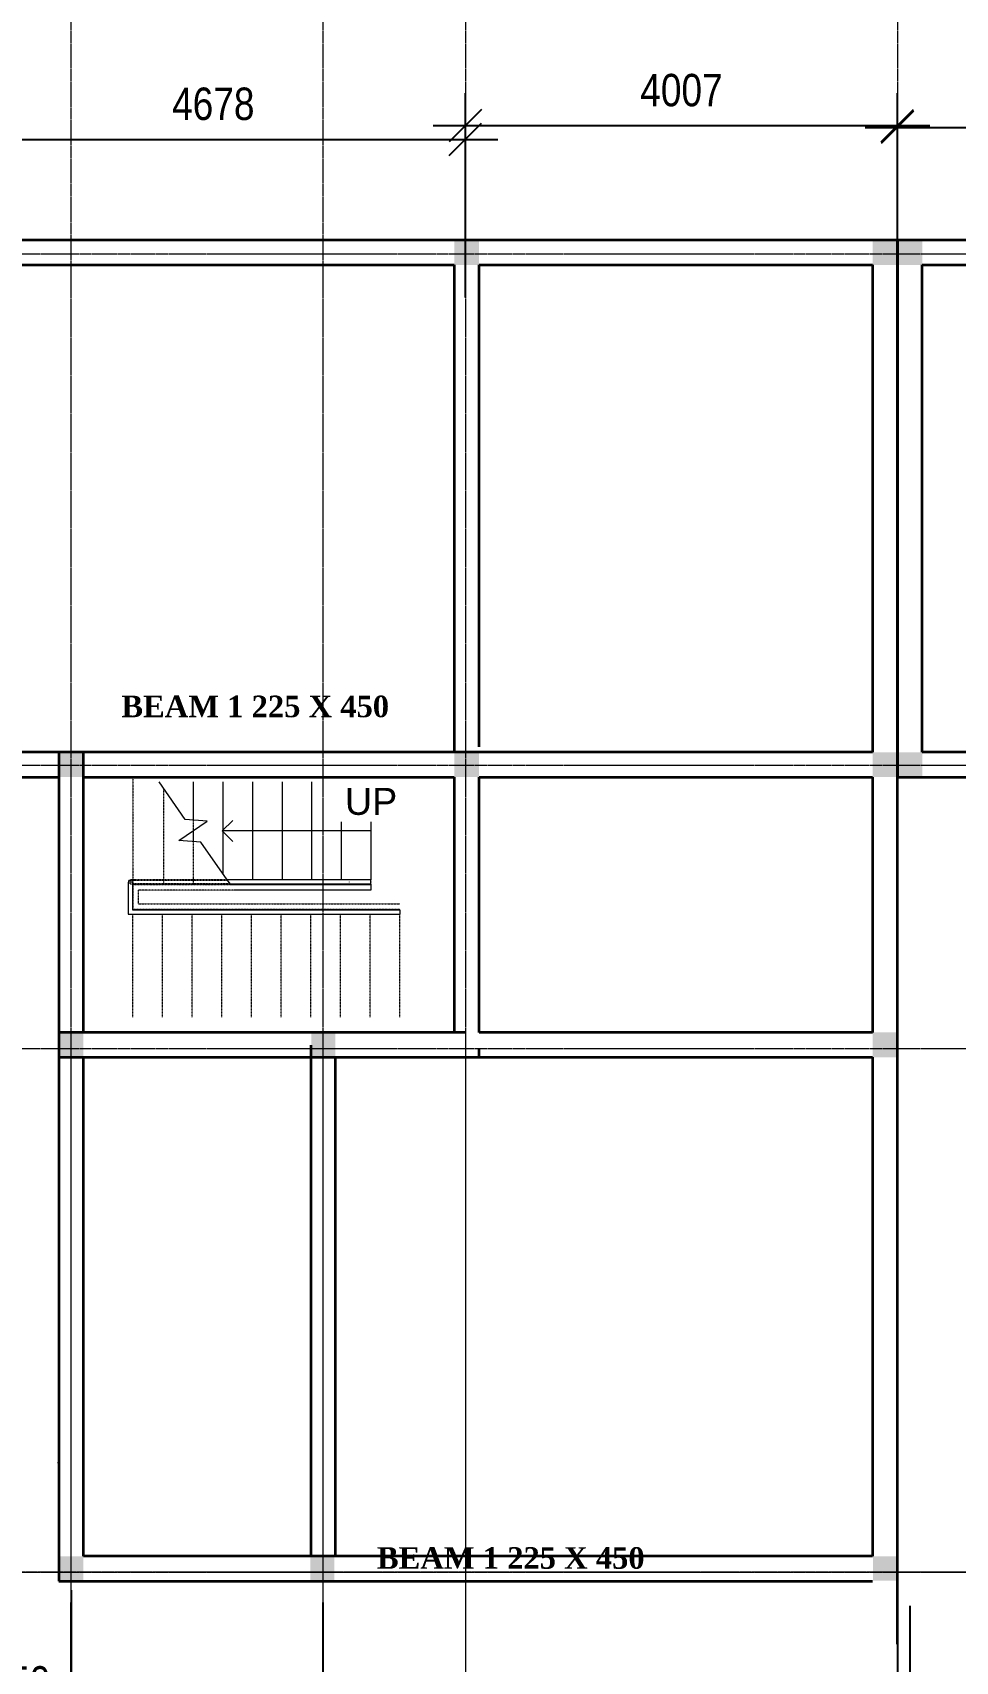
# Model space of a CAD drawing. Header units: inches. Extents: x 23 to 2032867, y 13 to 664695.
# Drawn here: x 697983 to 706543, y 14827 to 29937 of the extents above; entities that cross this region are included whole.
import ezdxf

# ---------------------------------------------------------------- set-up
doc = ezdxf.new("R2010")
doc.units = ezdxf.units.IN
doc.header["$MEASUREMENT"] = 0
for name, pattern in [('Dash', [6, 3, -3]), ('Grid Line', [22.225, 12.7, -3.175, 3.175, -3.175]), ('Overhead', [3.96875, 2.38125, -1.5875])]:
    doc.linetypes.add(name, pattern=pattern)
for name, color, linetype, lineweight in [('A-ANNO-DIMS', 211, 'Continuous', 9), ('A-AREA', 32, 'Dash', 9), ('A-FLOR', 192, 'Continuous', 9), ('A-FLOR-HRAL', 11, 'Continuous', 9), ('A-FLOR-HRAL-MBND', 5, 'Overhead', 9), ('A-WALL', 7, 'Continuous', 9), ('S-GRID', 1, 'Continuous', 9), ('S-STRS', 31, 'Continuous', 9), ('S-STRS-ANNO', 31, 'Continuous', 9), ('S-STRS-MBND', 31, 'Overhead', 9), ('S-STRS-TEXT', 31, 'Continuous', 9)]:
    doc.layers.add(name, color=color, linetype=linetype, lineweight=lineweight)
doc.styles.add('Arial', font='arial.ttf', dxfattribs={"height": 250})
doc.styles.get("Standard").update_dxf_attribs({"font": 'arial.ttf'})
doc.styles.add('Technic', font='technic_.ttf', dxfattribs={"height": 300})
doc.dimstyles.new('LP_-_3mm_Technic', dxfattribs={"dimscale": 304.8, "dimtxt": 398.500345, "dimasz": 0.984252, "dimexe": 0.984252, "dimexo": 0.656168, "dimgap": 0.574147, "dimtad": 1, "dimdec": 0, "dimzin": 0, "dimdsep": 46, "dimtxsty": 'Technic', "dimblk1": 'OBLIQUE', "dimblk2": 'OBLIQUE', "dimsah": 1, "dimcen": 0.09, "dimdle": 0.984252, "dimazin": 0, "dimtfac": 1, "dimtdec": 4, "dimtix": 1, "dimtmove": 0, "dimatfit": 3, "dimfxl": 1, "dimtvp": 1, "dimtfill": 1, "dimtolj": 1, "dimtzin": 0, "dimarcsym": 2})

# ---------------------------------------------------------------- blocks, each defined once
blk = doc.blocks.new('_Oblique')
at = {"color": 0, "linetype": 'ByBlock', "lineweight": -2}
blk.add_line((-0.5, -0.5), (0.5, 0.5), dxfattribs=at)
blk = doc.blocks.new('*D371')
at = {"layer": 'A-ANNO-DIMS', "color": 0, "lineweight": -2, "transparency": 16777216}
for p, q in [((697190, 15486), (697190, 14001)), ((698340, 15487), (698340, 14001)), ((696890, 14301), (698640, 14301))]:
    blk.add_line(p, q, dxfattribs=at)
at = {"layer": 'Defpoints', "color": 0, "transparency": 16777216}
for p in [(697190, 15686), (698340, 15687), (698340, 14301)]:
    blk.add_point(p, dxfattribs=at)
at = {"layer": 'A-ANNO-DIMS', "color": 0, "lineweight": -2, "transparency": 16777216, "xscale": 299.9999841142121, "yscale": 299.9999841142121, "zscale": 299.9999841142121, "rotation": 180}
blk.add_blockref('_Oblique', (697190, 14301), dxfattribs=at)
at = {"layer": 'A-ANNO-DIMS', "color": 0, "lineweight": -2, "transparency": 16777216, "xscale": 299.9999841142121, "yscale": 299.9999841142121, "zscale": 299.9999841142121}
blk.add_blockref('_Oblique', (698340, 14301), dxfattribs=at)
at = {"layer": 'A-ANNO-DIMS', "color": 0, "transparency": 16777216, "insert": (697765, 14630), "char_height": 300, "attachment_point": 5, "style": 'Technic', "bg_fill": 3, "box_fill_scale": 1.25, "bg_fill_color": 256, "bg_fill_true_color": 13158600, "bg_fill_transparency": 0}
blk.add_mtext('\\A1;1150', dxfattribs=at)
blk = doc.blocks.new('*D353')
at = {"layer": 'A-ANNO-DIMS', "color": 0, "lineweight": -2, "transparency": 16777216}
for p, q in [((688750, 28211), (688750, 30778)), ((723364, 28211), (723364, 30778)), ((688450, 30478), (723664, 30478))]:
    blk.add_line(p, q, dxfattribs=at)
at = {"layer": 'Defpoints', "color": 0, "transparency": 16777216}
for p in [(723364, 30478), (688750, 28011), (723364, 28011)]:
    blk.add_point(p, dxfattribs=at)
at = {"layer": 'A-ANNO-DIMS', "color": 0, "lineweight": -2, "transparency": 16777216, "xscale": 299.9999841142121, "yscale": 299.9999841142121, "zscale": 299.9999841142121, "rotation": 180}
blk.add_blockref('_Oblique', (688750, 30478), dxfattribs=at)
at = {"layer": 'A-ANNO-DIMS', "color": 0, "lineweight": -2, "transparency": 16777216, "xscale": 299.9999841142121, "yscale": 299.9999841142121, "zscale": 299.9999841142121}
blk.add_blockref('_Oblique', (723364, 30478), dxfattribs=at)
at = {"layer": 'A-ANNO-DIMS', "color": 0, "transparency": 16777216, "insert": (704354, 30809), "char_height": 300, "attachment_point": 5, "style": 'Technic', "bg_fill": 3, "box_fill_scale": 1.25, "bg_fill_color": 256, "bg_fill_true_color": 13158600, "bg_fill_transparency": 0}
blk.add_mtext('\\A1;34614', dxfattribs=at)
blk = doc.blocks.new('Railing - Railing-258497-Level 1')
at = {"layer": 'A-FLOR-HRAL-MBND'}
for p, q in [((-4032, 2419), (-4032, 2404)), ((-3992, 2419), (-4032, 2419)), ((-4032, 2419), (-4032, 2404)), ((-3992, 2419), (-4032, 2419)), ((-4032, 2419), (-4032, 2404)), ((-3992, 2419), (-4032, 2419)), ((-4032, 2419), (-4032, 2404)), ((-3992, 2419), (-4032, 2419)), ((-4032, 2419), (-4032, 2404)), ((-3992, 2419), (-4032, 2419)), ((-4032, 2419), (-4032, 2404)), ((-3992, 2419), (-4032, 2419)), ((-3115, 2419), (-3992, 2419)), ((-3115, 2419), (-3992, 2419)), ((-3115, 2419), (-3992, 2419)), ((-3115, 2419), (-3992, 2419)), ((-3115, 2419), (-3992, 2419)), ((-3115, 2419), (-3992, 2419)), ((-3095, 2389), (-3997, 2389)), ((-3095, 2389), (-3997, 2389)), ((-3095, 2389), (-3997, 2389)), ((-3095, 2389), (-3997, 2389)), ((-3095, 2389), (-3997, 2389)), ((-3095, 2389), (-3997, 2389))]:
    blk.add_line(p, q, dxfattribs=at)
blk = doc.blocks.new('Top Rail Type - Top Rail_Internal_-258609-Level 1')
at = {"layer": 'A-FLOR-HRAL'}
for p, q in [((-1784, 2424), (-2021, 2424)), ((-2021, 2384), (-1784, 2384)), ((-1984, 2402), (-1984, 2406))]:
    blk.add_line(p, q, dxfattribs=at)
at = {"layer": 'A-FLOR-HRAL', "flags": 128}
blk.add_lwpolyline([(-1784, 2406), (-1784, 2404), (-1784, 2402)], dxfattribs=at)
blk = doc.blocks.new('Top Rail Type - Top Rail_Internal_-V2-Level 1')
at = {"layer": 'A-FLOR-HRAL', "linetype": 'Overhead'}
for p, q in [((-4017, 2384), (-4017, 2424)), ((-3119, 2424), (-4017, 2424)), ((-3091, 2384), (-4017, 2384))]:
    blk.add_line(p, q, dxfattribs=at)
at = {"layer": 'A-FLOR-HRAL'}
for p, q in [((-3119, 2424), (-3091, 2384)), ((-1784, 2424), (-3119, 2424)), ((-1784, 2384), (-1784, 2424)), ((-3997, 2404), (-4037, 2404)), ((-4037, 2404), (-4037, 2106)), ((-3997, 2404), (-3997, 2146)), ((-1784, 2384), (-3091, 2384)), ((-3997, 2146), (-1517, 2146)), ((-1517, 2146), (-1517, 2106)), ((-4037, 2106), (-1517, 2106))]:
    blk.add_line(p, q, dxfattribs=at)
blk = doc.blocks.new('*D323')
at = {"layer": 'A-ANNO-DIMS', "color": 0, "lineweight": -2, "transparency": 16777216}
for p, q in [((706005, 15341), (706005, 13857)), ((706967, 15342), (706967, 13857)), ((706005, 14157), (705705, 14157)), ((706005, 14157), (706967, 14157)), ((706967, 14157), (707267, 14157))]:
    blk.add_line(p, q, dxfattribs=at)
at = {"layer": 'Defpoints', "color": 0, "transparency": 16777216}
for p in [(706005, 15541), (706967, 15542), (706967, 14157)]:
    blk.add_point(p, dxfattribs=at)
at = {"layer": 'A-ANNO-DIMS', "color": 0, "lineweight": -2, "transparency": 16777216, "xscale": 299.9999841142121, "yscale": 299.9999841142121, "zscale": 299.9999841142121}
blk.add_blockref('_Oblique', (706005, 14157), dxfattribs=at)
at = {"layer": 'A-ANNO-DIMS', "color": 0, "lineweight": -2, "transparency": 16777216, "xscale": 299.9999841142121, "yscale": 299.9999841142121, "zscale": 299.9999841142121, "rotation": 180}
blk.add_blockref('_Oblique', (706967, 14157), dxfattribs=at)
at = {"layer": 'A-ANNO-DIMS', "color": 0, "transparency": 16777216, "insert": (706486, 14485), "char_height": 300, "attachment_point": 5, "style": 'Technic', "bg_fill": 3, "box_fill_scale": 1.25, "bg_fill_color": 256, "bg_fill_true_color": 13158600, "bg_fill_transparency": 0}
blk.add_mtext('\\A1;962', dxfattribs=at)
blk = doc.blocks.new('*D324')
at = {"layer": 'A-ANNO-DIMS', "color": 0, "lineweight": -2, "transparency": 16777216}
for p, q in [((700676, 15341), (700676, 13857)), ((706120, 15341), (706120, 13857)), ((700376, 14157), (706420, 14157))]:
    blk.add_line(p, q, dxfattribs=at)
at = {"layer": 'Defpoints', "color": 0, "transparency": 16777216}
for p in [(700676, 15541), (706120, 15541), (706120, 14157)]:
    blk.add_point(p, dxfattribs=at)
at = {"layer": 'A-ANNO-DIMS', "color": 0, "lineweight": -2, "transparency": 16777216, "xscale": 299.9999841142121, "yscale": 299.9999841142121, "zscale": 299.9999841142121, "rotation": 180}
blk.add_blockref('_Oblique', (700676, 14157), dxfattribs=at)
at = {"layer": 'A-ANNO-DIMS', "color": 0, "lineweight": -2, "transparency": 16777216, "xscale": 299.9999841142121, "yscale": 299.9999841142121, "zscale": 299.9999841142121}
blk.add_blockref('_Oblique', (706120, 14157), dxfattribs=at)
at = {"layer": 'A-ANNO-DIMS', "color": 0, "transparency": 16777216, "insert": (703398, 14485), "char_height": 300, "attachment_point": 5, "style": 'Technic', "bg_fill": 3, "box_fill_scale": 1.25, "bg_fill_color": 256, "bg_fill_true_color": 13158600, "bg_fill_transparency": 0}
blk.add_mtext('\\A1;5444', dxfattribs=at)
blk = doc.blocks.new('*D325')
at = {"layer": 'A-ANNO-DIMS', "color": 0, "lineweight": -2, "transparency": 16777216}
for p, q in [((698339, 15372), (698339, 13772)), ((700676, 15372), (700676, 13772)), ((698039, 14072), (700976, 14072))]:
    blk.add_line(p, q, dxfattribs=at)
at = {"layer": 'Defpoints', "color": 0, "transparency": 16777216}
for p in [(698339, 15572), (700676, 15572), (700676, 14072)]:
    blk.add_point(p, dxfattribs=at)
at = {"layer": 'A-ANNO-DIMS', "color": 0, "lineweight": -2, "transparency": 16777216, "xscale": 299.9999841142121, "yscale": 299.9999841142121, "zscale": 299.9999841142121, "rotation": 180}
blk.add_blockref('_Oblique', (698339, 14072), dxfattribs=at)
at = {"layer": 'A-ANNO-DIMS', "color": 0, "lineweight": -2, "transparency": 16777216, "xscale": 299.9999841142121, "yscale": 299.9999841142121, "zscale": 299.9999841142121}
blk.add_blockref('_Oblique', (700676, 14072), dxfattribs=at)
at = {"layer": 'A-ANNO-DIMS', "color": 0, "transparency": 16777216, "insert": (699508, 14404), "char_height": 300, "attachment_point": 5, "style": 'Technic', "bg_fill": 3, "box_fill_scale": 1.25, "bg_fill_color": 256, "bg_fill_true_color": 13158600, "bg_fill_transparency": 0}
blk.add_mtext('\\A1;2337', dxfattribs=at)
blk = doc.blocks.new('*D331')
at = {"layer": 'A-ANNO-DIMS', "color": 0, "lineweight": -2, "transparency": 16777216}
for p, q in [((701998, 27922), (701998, 29374)), ((706005, 28051), (706005, 29374)), ((701698, 29074), (706305, 29074))]:
    blk.add_line(p, q, dxfattribs=at)
at = {"layer": 'Defpoints', "color": 0, "transparency": 16777216}
for p in [(706005, 29074), (706005, 27851), (701998, 27722)]:
    blk.add_point(p, dxfattribs=at)
at = {"layer": 'A-ANNO-DIMS', "color": 0, "lineweight": -2, "transparency": 16777216, "xscale": 299.9999841142121, "yscale": 299.9999841142121, "zscale": 299.9999841142121, "rotation": 180}
blk.add_blockref('_Oblique', (701998, 29074), dxfattribs=at)
at = {"layer": 'A-ANNO-DIMS', "color": 0, "lineweight": -2, "transparency": 16777216, "xscale": 299.9999841142121, "yscale": 299.9999841142121, "zscale": 299.9999841142121}
blk.add_blockref('_Oblique', (706005, 29074), dxfattribs=at)
at = {"layer": 'A-ANNO-DIMS', "color": 0, "transparency": 16777216, "insert": (704002, 29401), "char_height": 300, "attachment_point": 5, "style": 'Technic', "bg_fill": 3, "box_fill_scale": 1.25, "bg_fill_color": 256, "bg_fill_true_color": 13158600, "bg_fill_transparency": 0}
blk.add_mtext('\\A1;4007', dxfattribs=at)
blk = doc.blocks.new('*D333')
at = {"layer": 'A-ANNO-DIMS', "color": 0, "lineweight": -2, "transparency": 16777216}
for p, q in [((697320, 27807), (697320, 29245)), ((701998, 27480), (701998, 29245)), ((697020, 28945), (702298, 28945))]:
    blk.add_line(p, q, dxfattribs=at)
at = {"layer": 'Defpoints', "color": 0, "transparency": 16777216}
for p in [(701998, 28945), (697320, 27607), (701998, 27280)]:
    blk.add_point(p, dxfattribs=at)
at = {"layer": 'A-ANNO-DIMS', "color": 0, "lineweight": -2, "transparency": 16777216, "xscale": 299.9999841142121, "yscale": 299.9999841142121, "zscale": 299.9999841142121, "rotation": 180}
blk.add_blockref('_Oblique', (697320, 28945), dxfattribs=at)
at = {"layer": 'A-ANNO-DIMS', "color": 0, "lineweight": -2, "transparency": 16777216, "xscale": 299.9999841142121, "yscale": 299.9999841142121, "zscale": 299.9999841142121}
blk.add_blockref('_Oblique', (701998, 28945), dxfattribs=at)
at = {"layer": 'A-ANNO-DIMS', "color": 0, "transparency": 16777216, "insert": (699659, 29274), "char_height": 300, "attachment_point": 5, "style": 'Technic', "bg_fill": 3, "box_fill_scale": 1.25, "bg_fill_color": 256, "bg_fill_true_color": 13158600, "bg_fill_transparency": 0}
blk.add_mtext('\\A1;4678', dxfattribs=at)
blk = doc.blocks.new('*D334')
at = {"layer": 'A-ANNO-DIMS', "color": 0, "lineweight": -2, "transparency": 16777216}
for p, q in [((706005, 27919), (706005, 29357)), ((710678, 27591), (710678, 29357)), ((705705, 29057), (710978, 29057))]:
    blk.add_line(p, q, dxfattribs=at)
at = {"layer": 'Defpoints', "color": 0, "transparency": 16777216}
for p in [(710678, 29057), (706005, 27719), (710678, 27391)]:
    blk.add_point(p, dxfattribs=at)
at = {"layer": 'A-ANNO-DIMS', "color": 0, "lineweight": -2, "transparency": 16777216, "xscale": 299.9999841142121, "yscale": 299.9999841142121, "zscale": 299.9999841142121, "rotation": 180}
blk.add_blockref('_Oblique', (706005, 29057), dxfattribs=at)
at = {"layer": 'A-ANNO-DIMS', "color": 0, "lineweight": -2, "transparency": 16777216, "xscale": 299.9999841142121, "yscale": 299.9999841142121, "zscale": 299.9999841142121}
blk.add_blockref('_Oblique', (710678, 29057), dxfattribs=at)
at = {"layer": 'A-ANNO-DIMS', "color": 0, "transparency": 16777216, "insert": (708341, 29389), "char_height": 300, "attachment_point": 5, "style": 'Technic', "bg_fill": 3, "box_fill_scale": 1.25, "bg_fill_color": 256, "bg_fill_true_color": 13158600, "bg_fill_transparency": 0}
blk.add_mtext('\\A1;4673', dxfattribs=at)

msp = doc.modelspace()

# ---------------------------------------------------------------- hatches: boundary and pattern name
at = {"linetype": 'Continuous', "lineweight": 35}
h = msp.add_hatch(color=256, dxfattribs=at)
h.set_gradient(color1=(0, 0, 15), color2=(0, 0, 0), one_color=1)
h.paths.add_polyline_path([(702017.637, 28010.87), (701894.923, 28010.87), (701894.923, 27780.87), (702017.637, 27780.87)])
h.paths.add_polyline_path([(702124.923, 28010.87), (702017.637, 28010.87), (702017.637, 27780.87), (702124.923, 27780.87)])
h = msp.add_hatch(color=256, dxfattribs=at)
h.set_gradient(color1=(0, 0, 15), color2=(0, 0, 0), one_color=1)
h.paths.add_polyline_path([(702017.637, 28005.87), (701900.648, 28005.87), (701900.648, 27780.87), (702017.637, 27780.87)])
h.paths.add_polyline_path([(702124.923, 28005.87), (702017.637, 28005.87), (702017.637, 27780.87), (702124.923, 27780.87)])
h = msp.add_hatch(color=256, dxfattribs=at)
h.set_gradient(color1=(0, 0, 15), color2=(0, 0, 0), one_color=1)
h.paths.add_polyline_path([(705897.637, 28010.87), (705774.923, 28010.87), (705774.923, 27780.87), (705897.637, 27780.87)])
h.paths.add_polyline_path([(706004.923, 28010.87), (705897.637, 28010.87), (705897.637, 27780.87), (706004.923, 27780.87)])
h = msp.add_hatch(color=256, dxfattribs=at)
h.set_gradient(color1=(0, 0, 15), color2=(0, 0, 0), one_color=1)
h.paths.add_polyline_path([(705897.637, 28005.87), (705780.648, 28005.87), (705780.648, 27780.87), (705897.637, 27780.87)])
h.paths.add_polyline_path([(706004.923, 28005.87), (705897.637, 28005.87), (705897.637, 27780.87), (706004.923, 27780.87)])
h = msp.add_hatch(color=256, dxfattribs=at)
h.set_gradient(color1=(0, 0, 15), color2=(0, 0, 0), one_color=1)
h.paths.add_polyline_path([(698347.637, 23260.87), (698224.923, 23260.87), (698224.923, 23030.87), (698347.637, 23030.87)])
h.paths.add_polyline_path([(698454.923, 23260.87), (698347.637, 23260.87), (698347.637, 23030.87), (698454.923, 23030.87)])
h = msp.add_hatch(color=256, dxfattribs=at)
h.set_gradient(color1=(0, 0, 15), color2=(0, 0, 0), one_color=1)
h.paths.add_polyline_path([(702017.637, 23260.87), (701894.923, 23260.87), (701894.923, 23030.87), (702017.637, 23030.87)])
h.paths.add_polyline_path([(702124.923, 23260.87), (702017.637, 23260.87), (702017.637, 23030.87), (702124.923, 23030.87)])
h = msp.add_hatch(color=256, dxfattribs=at)
h.set_gradient(color1=(0, 0, 15), color2=(0, 0, 0), one_color=1)
h.paths.add_polyline_path([(702017.637, 23255.87), (701900.648, 23255.87), (701900.648, 23030.87), (702017.637, 23030.87)])
h.paths.add_polyline_path([(702124.923, 23255.87), (702017.637, 23255.87), (702017.637, 23030.87), (702124.923, 23030.87)])
h = msp.add_hatch(color=256, dxfattribs=at)
h.set_gradient(color1=(0, 0, 15), color2=(0, 0, 0), one_color=1)
h.paths.add_polyline_path([(705897.637, 23260.87), (705774.923, 23260.87), (705774.923, 23030.87), (705897.637, 23030.87)])
h.paths.add_polyline_path([(706004.923, 23260.87), (705897.637, 23260.87), (705897.637, 23030.87), (706004.923, 23030.87)])
h = msp.add_hatch(color=256, dxfattribs=at)
h.set_gradient(color1=(0, 0, 15), color2=(0, 0, 0), one_color=1)
h.paths.add_polyline_path([(705897.637, 23255.87), (705780.648, 23255.87), (705780.648, 23030.87), (705897.637, 23030.87)])
h.paths.add_polyline_path([(706004.923, 23255.87), (705897.637, 23255.87), (705897.637, 23030.87), (706004.923, 23030.87)])
h = msp.add_hatch(color=256, dxfattribs=at)
h.set_gradient(color1=(0, 0, 15), color2=(0, 0, 0), one_color=1)
h.paths.add_polyline_path([(706127.637, 23260.87), (706004.923, 23260.87), (706004.923, 23030.87), (706127.637, 23030.87)])
h.paths.add_polyline_path([(706234.923, 23260.87), (706127.637, 23260.87), (706127.637, 23030.87), (706234.923, 23030.87)])
h = msp.add_hatch(color=256, dxfattribs=at)
h.set_gradient(color1=(0, 0, 15), color2=(0, 0, 0), one_color=1)
h.paths.add_polyline_path([(706127.637, 23255.87), (706010.648, 23255.87), (706010.648, 23030.87), (706127.637, 23030.87)])
h.paths.add_polyline_path([(706234.923, 23255.87), (706127.637, 23255.87), (706127.637, 23030.87), (706234.923, 23030.87)])
h = msp.add_hatch(color=256, dxfattribs=at)
h.set_gradient(color1=(0, 0, 15), color2=(0, 0, 0), one_color=1)
h.paths.add_polyline_path([(698347.637, 20655.87), (698230.648, 20655.87), (698230.648, 20430.87), (698347.637, 20430.87)])
h.paths.add_polyline_path([(698454.923, 20655.87), (698347.637, 20655.87), (698347.637, 20430.87), (698454.923, 20430.87)])
h = msp.add_hatch(color=256, dxfattribs=at)
h.set_gradient(color1=(0, 0, 15), color2=(0, 0, 0), one_color=1)
h.paths.add_polyline_path([(700685.318, 20655.87), (700568.328, 20655.87), (700568.328, 20430.87), (700685.318, 20430.87)])
h.paths.add_polyline_path([(700792.603, 20655.87), (700685.318, 20655.87), (700685.318, 20430.87), (700792.603, 20430.87)])
h = msp.add_hatch(color=256, dxfattribs=at)
h.set_gradient(color1=(0, 0, 15), color2=(0, 0, 0), one_color=1)
h.paths.add_polyline_path([(705897.637, 20660.87), (705774.923, 20660.87), (705774.923, 20430.87), (705897.637, 20430.87)])
h.paths.add_polyline_path([(706004.923, 20660.87), (705897.637, 20660.87), (705897.637, 20430.87), (706004.923, 20430.87)])
h = msp.add_hatch(color=256, dxfattribs=at)
h.set_gradient(color1=(0, 0, 15), color2=(0, 0, 0), one_color=1)
h.paths.add_polyline_path([(700675.818, 15796.629), (700558.828, 15796.629), (700558.828, 15571.629), (700675.818, 15571.629)])
h.paths.add_polyline_path([(700783.103, 15796.629), (700675.818, 15796.629), (700675.818, 15571.629), (700783.103, 15571.629)])
h = msp.add_hatch(color=256, dxfattribs=at)
h.set_gradient(color1=(0, 0, 15), color2=(0, 0, 0), one_color=1)
h.paths.add_polyline_path([(705895.637, 15801.129), (705778.648, 15801.129), (705778.648, 15576.129), (705895.637, 15576.129)])
h.paths.add_polyline_path([(706002.923, 15801.129), (705895.637, 15801.129), (705895.637, 15576.129), (706002.923, 15576.129)])

# ---------------------------------------------------------------- linework, layer by layer
at = {"layer": 'A-AREA'}
for p, q in [((698454.923, 23260.87), (700560.224, 23260.87)), ((702689.923, 23030.87), (705189.923, 23030.87))]:
    msp.add_line(p, q, dxfattribs=at)
at = {"layer": 'A-FLOR'}
msp.add_line((698214.923, 16671.629), (698224.923, 16671.629), dxfattribs=at)
at = {"layer": 'A-WALL', "lineweight": 35}
for p, q in [((698709.923, 28010.87), (693424.923, 28010.87)), ((703049.923, 28010.87), (698656.344, 28010.87)), ((706004.923, 28010.87), (703040.406, 28010.87)), ((706004.923, 14986.629), (706004.923, 28010.87)), ((707499.923, 28010.87), (706004.923, 28010.87)), ((706004.923, 28010.87), (706004.923, 23030.87)), ((693424.923, 27780.87), (698709.923, 27780.87)), ((698709.923, 27780.87), (701894.923, 27780.87)), ((701894.923, 27780.87), (701894.923, 23260.87)), ((702124.923, 23311.87), (702124.923, 27780.87)), ((702124.923, 27780.87), (703049.923, 27780.87)), ((703022.538, 27780.87), (705774.923, 27780.87)), ((705774.923, 27780.87), (705774.923, 23260.87)), ((706234.923, 27780.87), (707499.923, 27780.87)), ((706234.923, 23260.87), (706234.923, 27780.87)), ((698224.923, 23260.87), (697324.923, 23260.87)), ((698454.923, 23260.87), (698224.923, 23260.87)), ((698224.923, 23260.87), (698224.923, 20393.419)), ((698454.923, 20660.87), (698454.923, 23260.87)), ((702689.923, 23260.87), (698454.923, 23260.87)), ((705774.923, 23260.87), (702689.923, 23260.87)), ((710564.923, 23260.87), (706234.923, 23260.87)), ((689712.173, 23030.87), (698224.923, 23030.87)), ((698454.923, 23030.87), (701894.923, 23030.87)), ((701894.923, 23030.87), (701894.923, 20660.87)), ((702124.923, 20660.87), (702124.923, 23030.87)), ((702124.923, 23030.87), (705189.923, 23030.87)), ((705189.923, 23030.87), (705774.923, 23030.87)), ((705774.923, 23030.87), (705774.923, 20660.87)), ((706004.923, 23030.87), (706852.173, 23030.87)), ((701998.211, 20660.87), (698224.923, 20660.87)), ((705774.923, 20660.87), (702124.923, 20660.87)), ((698224.923, 20430.87), (698224.923, 16671.629)), ((698224.923, 20430.87), (705774.923, 20430.87)), ((698454.923, 20393.419), (698454.923, 20430.87)), ((700564.103, 20543.423), (700564.103, 15801.629)), ((700794.103, 15800.87), (700794.103, 20430.87)), ((702124.923, 20430.87), (702124.923, 20513.923)), ((705774.923, 20430.87), (705774.923, 15801.629)), ((698224.923, 20393.419), (698224.923, 19000.968)), ((698454.923, 15801.629), (698454.923, 20393.419)), ((698224.923, 16671.629), (698224.923, 15571.629)), ((705774.923, 15801.629), (698454.923, 15801.629)), ((705774.923, 15801.629), (701998.211, 15801.629)), ((698224.923, 15571.629), (704849.923, 15571.629)), ((701998.211, 15571.629), (705774.923, 15571.629))]:
    msp.add_line(p, q, dxfattribs=at)
at = {"layer": 'S-GRID', "linetype": 'Grid Line'}
for p, q in [((700676.204, 31659.351), (700676.204, 9954.069)), ((701998.211, 31659.351), (701998.211, 9954.069)), ((706004.829, 31659.351), (706004.829, 10490.639)), ((685621.361, 27882.682), (725817.603, 27882.682)), ((685621.361, 23141.682), (725817.603, 23141.682)), ((685621.361, 20513.682), (725817.603, 20513.682))]:
    msp.add_line(p, q, dxfattribs=at)
at = {"layer": 'S-STRS'}
for p, q in [((699399.243, 22635.268), (699156.649, 22985.47)), ((699471.562, 22985.47), (699471.562, 22630.276)), ((699746.562, 22985.47), (699746.562, 22133.889)), ((700021.562, 22985.47), (700021.562, 22076.27)), ((700296.562, 22985.47), (700296.562, 22076.27)), ((700571.562, 22985.47), (700571.562, 22076.27)), ((700846.562, 22985.47), (700846.562, 22076.27)), ((701121.562, 22985.47), (701121.562, 22076.27)), ((699341.065, 22440.471), (699602.06, 22621.269)), ((699602.06, 22621.269), (699399.243, 22635.268)), ((699471.562, 22530.87), (699471.562, 22431.464)), ((699543.882, 22426.472), (699341.065, 22440.471)), ((699786.476, 22076.27), (699543.882, 22426.472)), ((701121.562, 22030.87), (699817.926, 22030.87)), ((701121.562, 21980.87), (699852.562, 21980.87)), ((700846.562, 22036.27), (700846.562, 22030.87)), ((701121.562, 22036.27), (701121.562, 22030.87)), ((701121.562, 22030.87), (701121.562, 21980.87))]:
    msp.add_line(p, q, dxfattribs=at)
at = {"layer": 'S-STRS-ANNO'}
for p, q in [((699839.015, 22628.461), (699741.424, 22530.87)), ((699839.015, 22433.28), (699741.424, 22530.87)), ((700017.452, 22530.87), (699746.562, 22530.87)), ((700293.479, 22530.87), (700021.562, 22530.87)), ((700569.507, 22530.87), (700296.562, 22530.87)), ((700845.535, 22530.87), (700571.562, 22530.87)), ((701121.562, 22530.87), (700846.562, 22530.87))]:
    msp.add_line(p, q, dxfattribs=at)
at = {"layer": 'S-STRS-MBND'}
for p, q in [((698913.341, 23030.87), (698913.341, 22030.87)), ((699196.562, 22927.852), (699196.562, 22030.87)), ((699471.562, 22630.276), (699471.562, 22530.87)), ((699471.562, 22431.464), (699471.562, 22030.87)), ((698913.341, 22030.87), (698913.341, 21803.447)), ((699817.926, 22030.87), (698913.341, 22030.87)), ((698913.341, 22030.87), (698913.341, 21803.447)), ((699817.926, 22030.87), (698913.341, 22030.87)), ((698963.341, 21980.87), (698963.341, 21853.447)), ((699852.562, 21980.87), (698963.341, 21980.87)), ((698913.341, 21798.047), (698913.341, 21803.447)), ((698913.341, 21803.447), (701388.341, 21803.447)), ((698913.341, 21803.447), (701388.341, 21803.447)), ((698963.341, 21853.447), (701388.341, 21853.447)), ((699188.341, 21798.047), (699188.341, 21803.447)), ((699463.341, 21798.047), (699463.341, 21803.447)), ((700838.341, 21798.047), (700838.341, 21803.447)), ((701113.341, 21798.047), (701113.341, 21803.447)), ((698913.341, 20803.447), (698913.341, 21758.047)), ((699188.341, 20803.447), (699188.341, 21758.047)), ((699463.341, 20803.447), (699463.341, 21758.047)), ((699738.341, 20803.447), (699738.341, 21758.047)), ((700013.341, 20803.447), (700013.341, 21758.047)), ((700288.341, 20803.447), (700288.341, 21758.047)), ((700563.341, 20803.447), (700563.341, 21758.047)), ((700838.341, 20803.447), (700838.341, 21758.047)), ((701113.341, 20803.447), (701113.341, 21758.047)), ((701388.341, 20803.447), (701388.341, 21758.047))]:
    msp.add_line(p, q, dxfattribs=at)

# ---------------------------------------------------------------- block references
at = {"layer": 'A-FLOR-HRAL'}
for name in ['Top Rail Type - Top Rail_Internal_-V2-Level 1', 'Railing - Railing-258497-Level 1', 'Top Rail Type - Top Rail_Internal_-258609-Level 1']:
    msp.add_blockref(name, (702905.26, 19652.014), dxfattribs=at)

# ---------------------------------------------------------------- texts
at = {"char_height": 300, "attachment_point": 1}
for insert in [(698806.015, 23785.865), (701176.623, 15886.461)]:
    msp.add_mtext_dynamic_manual_height_columns('{\\fTimes New Roman|b1|i0|c0|p18;\\H0.66667x;BEAM 1 225 X 450} ', width=7248.12701, gutter_width=1, heights=[0], dxfattribs=dict(at, insert=insert))

# ---------------------------------------------------------------- next in the draw order: texts
at = {"layer": 'S-STRS-TEXT', "insert": (700880.232, 22929.985), "char_height": 250, "width": 579.19341, "attachment_point": 1, "line_spacing_factor": 0.941778, "style": 'Arial', "bg_fill": 3, "box_fill_scale": 1.25, "bg_fill_color": 256, "bg_fill_true_color": 13158600, "bg_fill_transparency": 0}
msp.add_mtext('UP', dxfattribs=at)

# ---------------------------------------------------------------- next in the draw order: dimensions: what is measured, and where the dimension line sits
at = {"layer": 'A-ANNO-DIMS'}
for base, p1, p2, picture, middle in [((698339.923, 14301.097), (697189.923, 15685.87), (698339.923, 15686.629), '*D371', (697764.923, 14629.606)), ((706967.173, 14156.564), (706004.829, 15541.337), (706967.173, 15542.096), '*D323', (706486.001, 14485.073))]:
    dim = msp.add_linear_dim(base=base, p1=p1, p2=p2, dimstyle='LP_-_3mm_Technic', override={"dimpost": '<>', "dimfxl": 1150.00025}, dxfattribs=at)
    dim.commit()
    dim.dimension.update_dxf_attribs({"geometry": picture, "text_midpoint": middle})

# ---------------------------------------------------------------- next in the draw order: hatches: boundary and pattern name
at = {"linetype": 'Continuous', "lineweight": 35}
h = msp.add_hatch(color=256, dxfattribs=at)
h.set_gradient(color1=(0, 0, 15), color2=(0, 0, 0), one_color=1)
h.paths.add_polyline_path([(698347.637, 15800.87), (698224.923, 15800.87), (698224.923, 15570.87), (698347.637, 15570.87)])
h.paths.add_polyline_path([(698454.923, 15800.87), (698347.637, 15800.87), (698347.637, 15570.87), (698454.923, 15570.87)])
h = msp.add_hatch(color=256, dxfattribs=at)
h.set_gradient(color1=(0, 0, 15), color2=(0, 0, 0), one_color=1)
h.paths.add_polyline_path([(698347.637, 15796.629), (698230.648, 15796.629), (698230.648, 15571.629), (698347.637, 15571.629)])
h.paths.add_polyline_path([(698454.923, 15796.629), (698347.637, 15796.629), (698347.637, 15571.629), (698454.923, 15571.629)])

# ---------------------------------------------------------------- next in the draw order: linework, layer by layer
at = {"layer": 'S-GRID', "linetype": 'Grid Line'}
for p, q in [((698339.142, 31659.351), (698339.142, 9954.069)), ((685609.408, 15656.337), (725817.603, 15656.337)), ((685621.361, 15655.682), (725817.603, 15655.682))]:
    msp.add_line(p, q, dxfattribs=at)

# ---------------------------------------------------------------- next in the draw order: dimensions: what is measured, and where the dimension line sits
at = {"layer": 'A-ANNO-DIMS'}
dim = msp.add_linear_dim(base=(706119.923, 14156.564), p1=(700676.204, 15541.337), p2=(706119.923, 15541.337), dimstyle='LP_-_3mm_Technic', override={"dimpost": '<>', "dimfxl": 5200}, dxfattribs=at)
dim.commit()
dim.dimension.update_dxf_attribs({"geometry": '*D324', "text_midpoint": (703398.063, 14485.073)})

# ---------------------------------------------------------------- next in the draw order: dimensions: what is measured, and where the dimension line sits
dim = msp.add_linear_dim(base=(723364.188, 30477.533), p1=(688749.923, 28010.87), p2=(723364.188, 28010.87), dimstyle='LP_-_3mm_Technic', override={"dimpost": '<>', "dimfxl": 4560}, dxfattribs=at)
dim.commit()
dim.dimension.update_dxf_attribs({"geometry": '*D353', "text_midpoint": (704354.341, 30477.533), "dimtype": 160})
dim = msp.add_linear_dim(base=(700676.204, 14071.856), p1=(698339.142, 15571.629), p2=(700676.204, 15571.629), dimstyle='LP_-_3mm_Technic', override={"dimpost": '<>', "dimfxl": 5200}, dxfattribs=at)
dim.commit()
dim.dimension.update_dxf_attribs({"geometry": '*D325', "text_midpoint": (699507.673, 14403.654)})

# ---------------------------------------------------------------- next in the draw order: hatches: boundary and pattern name
at = {"linetype": 'Continuous', "lineweight": 35}
h = msp.add_hatch(color=256, dxfattribs=at)
h.set_gradient(color1=(0, 0, 15), color2=(0, 0, 0), one_color=1)
h.paths.add_polyline_path([(706127.637, 28010.87), (706004.923, 28010.87), (706004.923, 27780.87), (706127.637, 27780.87)])
h.paths.add_polyline_path([(706234.923, 28010.87), (706127.637, 28010.87), (706127.637, 27780.87), (706234.923, 27780.87)])
h = msp.add_hatch(color=256, dxfattribs=at)
h.set_gradient(color1=(0, 0, 15), color2=(0, 0, 0), one_color=1)
h.paths.add_polyline_path([(706127.637, 28005.87), (706010.648, 28005.87), (706010.648, 27780.87), (706127.637, 27780.87)])
h.paths.add_polyline_path([(706234.923, 28005.87), (706127.637, 28005.87), (706127.637, 27780.87), (706234.923, 27780.87)])

# ---------------------------------------------------------------- next in the draw order: dimensions: what is measured, and where the dimension line sits
at = {"layer": 'A-ANNO-DIMS'}
dim = msp.add_linear_dim(base=(706004.829, 29073.625), p1=(701998.211, 27722.37), p2=(706004.829, 27850.558), dimstyle='LP_-_3mm_Technic', override={"dimpost": '<>', "dimfxl": 3900}, dxfattribs=at)
dim.commit()
dim.dimension.update_dxf_attribs({"geometry": '*D331', "text_midpoint": (704001.52, 29401.256)})

# ---------------------------------------------------------------- next in the draw order: dimensions: what is measured, and where the dimension line sits
for base, p1, p2, picture, middle in [((710677.983, 29057.048), (706004.829, 27718.981), (710677.983, 27391.481), '*D334', (708341.406, 29388.846)), ((701998.211, 28945.437), (697319.831, 27607.37), (701998.211, 27279.87), '*D333', (699659.021, 29273.726))]:
    dim = msp.add_linear_dim(base=base, p1=p1, p2=p2, dimstyle='LP_-_3mm_Technic', override={"dimpost": '<>', "dimfxl": 4560}, dxfattribs=at)
    dim.commit()
    dim.dimension.update_dxf_attribs({"geometry": picture, "text_midpoint": middle})

doc.saveas('drawing.dxf')
